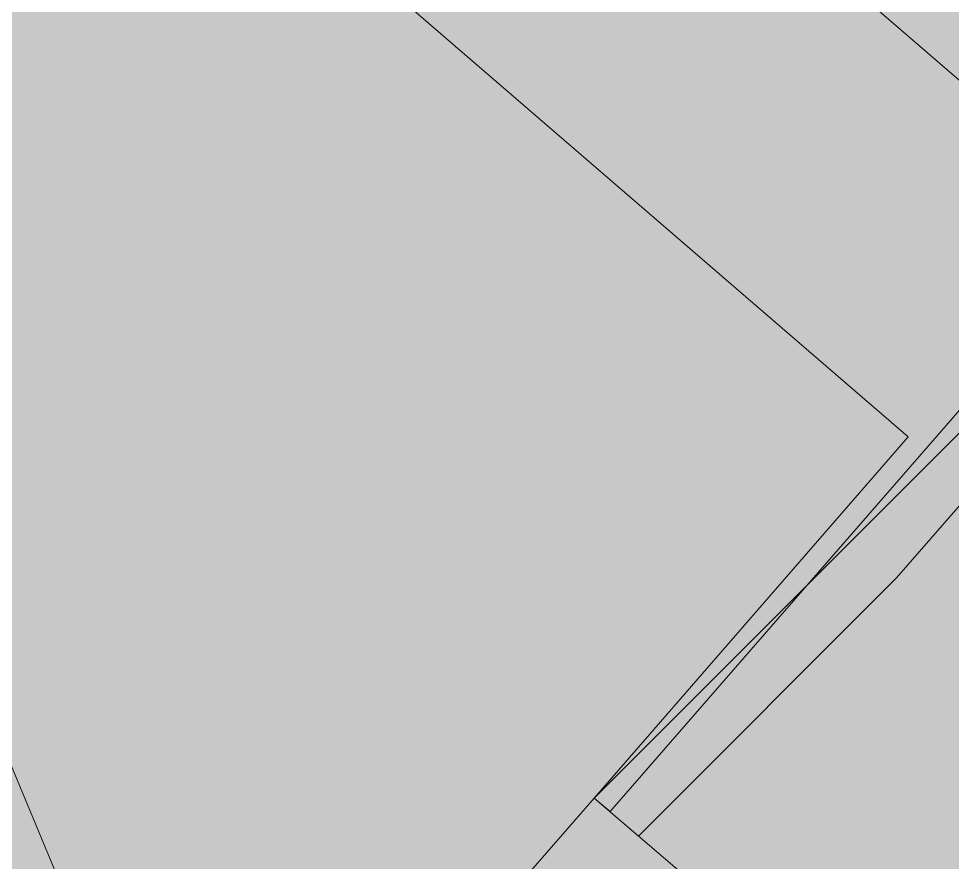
# Model space of a CAD drawing. Header units: metres. Extents: x -3 to 687, y -1 to 1371.
# Drawn here: x 209.18 to 227.6, y 347.13 to 363.77 of the extents above; entities that cross this region are included whole.
import ezdxf

# ---------------------------------------------------------------- set-up
doc = ezdxf.new("R2010")
doc.units = ezdxf.units.M
doc.header["$MEASUREMENT"] = 0
for name, color, linetype, lineweight, true_color in [('TPX_BUILDINGS', 7, 'CONTINUOUS', 0, 0x000000), ('TPX_BUILDINGS_HATCH', 7, 'CONTINUOUS', 0, 0xf0f0f0), ('TPX_BUILDINGS_SHADOWS_HATCH', 7, 'CONTINUOUS', 0, 0x000000), ('TPX_BUILDINGS_SHADOWS_OUTLINES', 7, 'CONTINUOUS', 0, 0x000000), ('TPX_CONTOUR_LINES_5M', 7, 'CONTINUOUS', 0, 0x969696)]:
    doc.layers.add(name, color=color, linetype=linetype, lineweight=lineweight, true_color=true_color)

msp = doc.modelspace()

# ---------------------------------------------------------------- hatches: boundary and pattern name
at = {"layer": 'TPX_BUILDINGS_HATCH'}
for points in [[(175.199, 422.418), (146.825, 389.817), (209.526, 335.765), (220.533, 348.395), (226.728, 355.517), (185.295, 391.252), (196.466, 404.08), (175.199, 422.418)], [(175.199, 422.418), (146.825, 389.817), (209.526, 335.765), (220.533, 348.395), (226.728, 355.517), (185.295, 391.252), (196.466, 404.08), (175.199, 422.418)], [(220.533, 348.395), (209.526, 335.765), (227.67, 320.139), (238.716, 332.835), (220.533, 348.395)]]:
    msp.add_hatch(color=256, dxfattribs=at).paths.add_polyline_path(points)
at = {"layer": 'TPX_BUILDINGS_SHADOWS_HATCH'}
for points in [[(192.169, 439.389), (175.199, 422.418), (196.466, 404.08), (185.295, 391.252), (226.728, 355.517), (220.533, 348.395), (221.407, 347.646), (226.497, 352.736), (237.503, 365.365), (243.699, 372.488), (202.265, 408.223), (213.436, 421.051), (192.169, 439.389)], [(179.441, 426.661), (175.199, 422.418), (196.466, 404.08), (185.295, 391.252), (226.728, 355.517), (220.533, 348.395), (220.845, 348.127), (224.775, 352.637), (230.971, 359.76), (189.537, 395.495), (200.709, 408.323), (179.441, 426.661)], [(235.382, 363.244), (220.533, 348.395), (238.716, 332.835), (244.94, 339.968), (246.033, 339.026), (253.565, 347.684), (235.382, 363.244)]]:
    msp.add_hatch(color=256, dxfattribs=at).paths.add_polyline_path(points)

# ---------------------------------------------------------------- linework, layer by layer
at = {"layer": 'TPX_BUILDINGS', "elevation": 0.042}
for points in [[(175.199, 422.418), (146.825, 389.817), (209.526, 335.765), (220.533, 348.395), (226.728, 355.517), (185.295, 391.252), (196.466, 404.08)], [(175.199, 422.418), (146.825, 389.817), (209.526, 335.765), (220.533, 348.395), (226.728, 355.517), (185.295, 391.252), (196.466, 404.08)], [(220.533, 348.395), (209.526, 335.765), (227.67, 320.139), (238.716, 332.835)]]:
    msp.add_lwpolyline(points, close=True, dxfattribs=at)
at = {"layer": 'TPX_BUILDINGS_SHADOWS_OUTLINES', "elevation": 0.039}
for points in [[(192.169, 439.389), (175.199, 422.418), (196.466, 404.08), (185.295, 391.252), (226.728, 355.517), (220.533, 348.395), (221.407, 347.646), (226.497, 352.736), (237.503, 365.365), (243.699, 372.488), (202.265, 408.223), (213.436, 421.051)], [(179.441, 426.661), (175.199, 422.418), (196.466, 404.08), (185.295, 391.252), (226.728, 355.517), (220.533, 348.395), (220.845, 348.127), (224.775, 352.637), (230.971, 359.76), (189.537, 395.495), (200.709, 408.323)], [(235.382, 363.244), (220.533, 348.395), (238.716, 332.835), (244.94, 339.968), (246.033, 339.026), (253.565, 347.684)]]:
    msp.add_lwpolyline(points, close=True, dxfattribs=at)
at = {"layer": 'TPX_CONTOUR_LINES_5M', "elevation": 0.048}
msp.add_lwpolyline([(170.328, 380.059), (124.415, 348.885), (124.832, 318.547), (193.614, 227.534), (196.533, 169.954), (248.942, 144.686), (301.35, 89.49), (343.793, 136.52), (348.633, 166.858), (327.555, 179.216), (309.668, 227.534), (221.782, 318.547), (196.533, 378.94), (170.328, 380.059)], dxfattribs=at)

doc.saveas('drawing.dxf')
